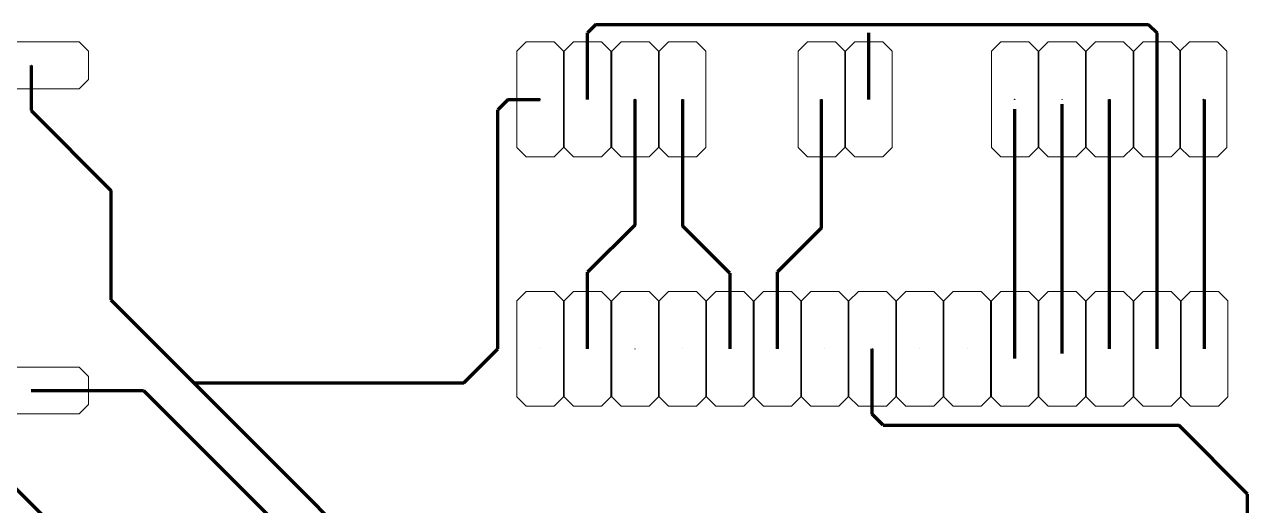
# Model space of a CAD drawing. Header units: millimetres. Extents: x -123 to 140, y -97 to 144.
# Drawn here: x -63.4 to 2, y -55 to -29.3 of the extents above; entities that cross this region are included whole.
import ezdxf

# ---------------------------------------------------------------- set-up
doc = ezdxf.new("R2010")
doc.units = ezdxf.units.MM
doc.header["$MEASUREMENT"] = 0
doc.layers.add('Layer 1', color=7, linetype='Continuous')

msp = doc.modelspace()

# ---------------------------------------------------------------- linework, layer by layer
at = {"layer": 'Layer 1', "color": 6, "lineweight": 120}
for points in [[(-32.8398, -29.2641), (-32.8398, -29.2641), (-33.291, -29.7153), (-33.291, -29.7153)], [(-32.8398, -29.2641), (-32.8398, -29.2641), (-3.2615, -29.2648), (-3.2615, -29.2648)], [(-3.2615, -29.2648), (-3.2615, -29.2648), (-2.811, -29.7153), (-2.811, -29.7153)], [(-33.291, -33.269), (-33.291, -33.269), (-33.291, -29.7153), (-33.291, -29.7153)], [(-18.2373, -33.269), (-18.2373, -33.269), (-18.2373, -29.7153), (-18.2373, -29.7153)], [(-2.811, -46.6089), (-2.811, -46.6089), (-2.811, -29.7153), (-2.811, -29.7153)], [(-63.0606, -31.4508), (-63.0606, -31.4508), (-63.0639, -33.8697), (-63.0639, -33.8697)], [(-37.5347, -33.269), (-37.5347, -33.269), (-38.0881, -33.8224), (-38.0881, -33.8224)], [(-37.5347, -33.269), (-37.5347, -33.269), (-35.831, -33.269), (-35.831, -33.269)], [(-30.751, -39.9839), (-30.751, -39.9839), (-30.751, -33.269), (-30.751, -33.269)], [(-28.2076, -33.269), (-28.2076, -33.269), (-28.2076, -40.0273), (-28.2076, -40.0273)], [(-20.7773, -40.1438), (-20.7773, -40.1438), (-20.7773, -33.269), (-20.7773, -33.269)], [(-5.351, -46.6089), (-5.351, -46.6089), (-5.351, -33.269), (-5.351, -33.269)], [(-0.271, -46.6089), (-0.271, -46.6089), (-0.271, -33.269), (-0.271, -33.269)], [(-63.0639, -33.8697), (-63.0639, -33.8697), (-58.7965, -38.1375), (-58.7965, -38.1375)], [(-38.0881, -46.6177), (-38.0881, -46.6177), (-38.0881, -33.8224), (-38.0881, -33.8224)], [(-10.431, -47.1333), (-10.431, -47.1333), (-10.431, -33.7934), (-10.431, -33.7934)], [(-7.891, -46.8711), (-7.891, -46.8711), (-7.891, -33.5312), (-7.891, -33.5312)], [(-58.7965, -38.1375), (-58.7965, -38.1375), (-58.7975, -43.9971), (-58.7975, -43.9971)], [(-30.751, -39.9839), (-30.751, -39.9839), (-33.2893, -42.5222), (-33.2893, -42.5222)], [(-25.6693, -42.5657), (-25.6693, -42.5657), (-28.2076, -40.0273), (-28.2076, -40.0273)], [(-20.7773, -40.1438), (-20.7773, -40.1438), (-23.131, -42.4975), (-23.131, -42.4975)], [(-33.2893, -46.6089), (-33.2893, -46.6089), (-33.2893, -42.5222), (-33.2893, -42.5222)], [(-23.131, -46.6089), (-23.131, -46.6089), (-23.131, -42.4975), (-23.131, -42.4975)], [(-75.3633, -42.619), (-75.3633, -42.619), (-39.2834, -78.6989), (-39.2834, -78.6989)], [(-25.6693, -42.5657), (-25.6693, -42.5657), (-25.6693, -46.6089), (-25.6693, -46.6089)], [(-58.7975, -43.9971), (-58.7975, -43.9971), (-36.5579, -66.2387), (-36.5579, -66.2387)], [(-39.906, -48.4357), (-39.906, -48.4357), (-38.0881, -46.6177), (-38.0881, -46.6177)], [(-18.051, -50.1188), (-18.051, -50.1188), (-18.051, -46.6089), (-18.051, -46.6089)], [(-54.3591, -48.4358), (-54.3591, -48.4358), (-39.906, -48.4357), (-39.906, -48.4357)], [(-72.4899, -48.8478), (-72.4899, -48.8478), (-60.2932, -61.0445), (-60.2932, -61.0445)], [(-63.0606, -48.8508), (-63.0606, -48.8508), (-57.0529, -48.8528), (-57.0529, -48.8528)], [(-57.0529, -48.8528), (-57.0529, -48.8528), (-38.0554, -67.8513), (-38.0554, -67.8513)], [(-17.4655, -50.7043), (-17.4655, -50.7043), (-18.051, -50.1188), (-18.051, -50.1188)], [(-17.4655, -50.7043), (-17.4655, -50.7043), (-1.6547, -50.7042), (-1.6547, -50.7042)], [(2.0307, -54.3896), (2.0307, -54.3896), (-1.6548, -50.7041), (-1.6548, -50.7041)], [(2.0307, -93.7027), (2.0307, -93.7027), (2.0307, -54.3896), (2.0307, -54.3896)]]:
    msp.add_open_spline(points, degree=3, dxfattribs=at)
at = {"layer": 'Layer 1', "lineweight": 9}
for points in [[(-60.4924, -32.7008), (-60.4924, -32.7008), (-65.6288, -32.7008), (-65.6288, -32.7008), (-65.6288, -32.7008), (-66.1288, -32.2008), (-66.1288, -32.2008), (-66.1288, -32.2008), (-66.1288, -30.7008), (-66.1288, -30.7008), (-66.1288, -30.7008), (-65.6288, -30.2008), (-65.6288, -30.2008), (-65.6288, -30.2008), (-60.4924, -30.2008), (-60.4924, -30.2008), (-60.4924, -30.2008), (-59.9924, -30.7008), (-59.9924, -30.7008), (-59.9924, -30.7008), (-59.9924, -32.2008), (-59.9924, -32.2008), (-59.9924, -32.2008), (-60.4924, -32.7008), (-60.4924, -32.7008)], [(-37.0793, -30.7008), (-37.0793, -30.7008), (-37.0793, -35.8372), (-37.0793, -35.8372), (-37.0793, -35.8372), (-36.5793, -36.3372), (-36.5793, -36.3372), (-36.5793, -36.3372), (-35.0793, -36.3372), (-35.0793, -36.3372), (-35.0793, -36.3372), (-34.5793, -35.8372), (-34.5793, -35.8372), (-34.5793, -35.8372), (-34.5793, -30.7008), (-34.5793, -30.7008), (-34.5793, -30.7008), (-35.0793, -30.2008), (-35.0793, -30.2008), (-35.0793, -30.2008), (-36.5793, -30.2008), (-36.5793, -30.2008), (-36.5793, -30.2008), (-37.0793, -30.7008), (-37.0793, -30.7008)], [(-34.5393, -30.7008), (-34.5393, -30.7008), (-34.5393, -35.8372), (-34.5393, -35.8372), (-34.5393, -35.8372), (-34.0393, -36.3372), (-34.0393, -36.3372), (-34.0393, -36.3372), (-32.5393, -36.3372), (-32.5393, -36.3372), (-32.5393, -36.3372), (-32.0393, -35.8372), (-32.0393, -35.8372), (-32.0393, -35.8372), (-32.0393, -30.7008), (-32.0393, -30.7008), (-32.0393, -30.7008), (-32.5393, -30.2008), (-32.5393, -30.2008), (-32.5393, -30.2008), (-34.0393, -30.2008), (-34.0393, -30.2008), (-34.0393, -30.2008), (-34.5393, -30.7008), (-34.5393, -30.7008)], [(-31.9993, -30.7008), (-31.9993, -30.7008), (-31.9993, -35.8372), (-31.9993, -35.8372), (-31.9993, -35.8372), (-31.4993, -36.3372), (-31.4993, -36.3372), (-31.4993, -36.3372), (-29.9993, -36.3372), (-29.9993, -36.3372), (-29.9993, -36.3372), (-29.4993, -35.8372), (-29.4993, -35.8372), (-29.4993, -35.8372), (-29.4993, -30.7008), (-29.4993, -30.7008), (-29.4993, -30.7008), (-29.9993, -30.2008), (-29.9993, -30.2008), (-29.9993, -30.2008), (-31.4993, -30.2008), (-31.4993, -30.2008), (-31.4993, -30.2008), (-31.9993, -30.7008), (-31.9993, -30.7008)], [(-29.4593, -30.7008), (-29.4593, -30.7008), (-29.4593, -35.8372), (-29.4593, -35.8372), (-29.4593, -35.8372), (-28.9593, -36.3372), (-28.9593, -36.3372), (-28.9593, -36.3372), (-27.4593, -36.3372), (-27.4593, -36.3372), (-27.4593, -36.3372), (-26.9593, -35.8372), (-26.9593, -35.8372), (-26.9593, -35.8372), (-26.9593, -30.7008), (-26.9593, -30.7008), (-26.9593, -30.7008), (-27.4593, -30.2008), (-27.4593, -30.2008), (-27.4593, -30.2008), (-28.9593, -30.2008), (-28.9593, -30.2008), (-28.9593, -30.2008), (-29.4593, -30.7008), (-29.4593, -30.7008)], [(-22.0256, -30.7008), (-22.0256, -30.7008), (-22.0256, -35.8372), (-22.0256, -35.8372), (-22.0256, -35.8372), (-21.5256, -36.3372), (-21.5256, -36.3372), (-21.5256, -36.3372), (-20.0256, -36.3372), (-20.0256, -36.3372), (-20.0256, -36.3372), (-19.5256, -35.8372), (-19.5256, -35.8372), (-19.5256, -35.8372), (-19.5256, -30.7008), (-19.5256, -30.7008), (-19.5256, -30.7008), (-20.0256, -30.2008), (-20.0256, -30.2008), (-20.0256, -30.2008), (-21.5256, -30.2008), (-21.5256, -30.2008), (-21.5256, -30.2008), (-22.0256, -30.7008), (-22.0256, -30.7008)], [(-19.4856, -30.7008), (-19.4856, -30.7008), (-19.4856, -35.8372), (-19.4856, -35.8372), (-19.4856, -35.8372), (-18.9856, -36.3372), (-18.9856, -36.3372), (-18.9856, -36.3372), (-17.4856, -36.3372), (-17.4856, -36.3372), (-17.4856, -36.3372), (-16.9856, -35.8372), (-16.9856, -35.8372), (-16.9856, -35.8372), (-16.9856, -30.7008), (-16.9856, -30.7008), (-16.9856, -30.7008), (-17.4856, -30.2008), (-17.4856, -30.2008), (-17.4856, -30.2008), (-18.9856, -30.2008), (-18.9856, -30.2008), (-18.9856, -30.2008), (-19.4856, -30.7008), (-19.4856, -30.7008)], [(-11.6793, -30.7008), (-11.6793, -30.7008), (-11.6793, -35.8372), (-11.6793, -35.8372), (-11.6793, -35.8372), (-11.1793, -36.3372), (-11.1793, -36.3372), (-11.1793, -36.3372), (-9.6793, -36.3372), (-9.6793, -36.3372), (-9.6793, -36.3372), (-9.1793, -35.8372), (-9.1793, -35.8372), (-9.1793, -35.8372), (-9.1793, -30.7008), (-9.1793, -30.7008), (-9.1793, -30.7008), (-9.6793, -30.2008), (-9.6793, -30.2008), (-9.6793, -30.2008), (-11.1793, -30.2008), (-11.1793, -30.2008), (-11.1793, -30.2008), (-11.6793, -30.7008), (-11.6793, -30.7008)], [(-9.1393, -30.7008), (-9.1393, -30.7008), (-9.1393, -35.8372), (-9.1393, -35.8372), (-9.1393, -35.8372), (-8.6393, -36.3372), (-8.6393, -36.3372), (-8.6393, -36.3372), (-7.1393, -36.3372), (-7.1393, -36.3372), (-7.1393, -36.3372), (-6.6393, -35.8372), (-6.6393, -35.8372), (-6.6393, -35.8372), (-6.6393, -30.7008), (-6.6393, -30.7008), (-6.6393, -30.7008), (-7.1393, -30.2008), (-7.1393, -30.2008), (-7.1393, -30.2008), (-8.6393, -30.2008), (-8.6393, -30.2008), (-8.6393, -30.2008), (-9.1393, -30.7008), (-9.1393, -30.7008)], [(-6.5993, -30.7008), (-6.5993, -30.7008), (-6.5993, -35.8372), (-6.5993, -35.8372), (-6.5993, -35.8372), (-6.0993, -36.3372), (-6.0993, -36.3372), (-6.0993, -36.3372), (-4.5993, -36.3372), (-4.5993, -36.3372), (-4.5993, -36.3372), (-4.0993, -35.8372), (-4.0993, -35.8372), (-4.0993, -35.8372), (-4.0993, -30.7008), (-4.0993, -30.7008), (-4.0993, -30.7008), (-4.5993, -30.2008), (-4.5993, -30.2008), (-4.5993, -30.2008), (-6.0993, -30.2008), (-6.0993, -30.2008), (-6.0993, -30.2008), (-6.5993, -30.7008), (-6.5993, -30.7008)], [(-4.0593, -30.7008), (-4.0593, -30.7008), (-4.0593, -35.8372), (-4.0593, -35.8372), (-4.0593, -35.8372), (-3.5593, -36.3372), (-3.5593, -36.3372), (-3.5593, -36.3372), (-2.0593, -36.3372), (-2.0593, -36.3372), (-2.0593, -36.3372), (-1.5593, -35.8372), (-1.5593, -35.8372), (-1.5593, -35.8372), (-1.5593, -30.7008), (-1.5593, -30.7008), (-1.5593, -30.7008), (-2.0593, -30.2008), (-2.0593, -30.2008), (-2.0593, -30.2008), (-3.5593, -30.2008), (-3.5593, -30.2008), (-3.5593, -30.2008), (-4.0593, -30.7008), (-4.0593, -30.7008)], [(-1.584, -30.7008), (-1.584, -30.7008), (-1.584, -35.8372), (-1.584, -35.8372), (-1.584, -35.8372), (-1.084, -36.3372), (-1.084, -36.3372), (-1.084, -36.3372), (0.416, -36.3372), (0.416, -36.3372), (0.416, -36.3372), (0.916, -35.8372), (0.916, -35.8372), (0.916, -35.8372), (0.916, -30.7008), (0.916, -30.7008), (0.916, -30.7008), (0.416, -30.2008), (0.416, -30.2008), (0.416, -30.2008), (-1.084, -30.2008), (-1.084, -30.2008), (-1.084, -30.2008), (-1.584, -30.7008), (-1.584, -30.7008)], [(-37.0793, -44.0407), (-37.0793, -44.0407), (-37.0793, -49.1771), (-37.0793, -49.1771), (-37.0793, -49.1771), (-36.5793, -49.6771), (-36.5793, -49.6771), (-36.5793, -49.6771), (-35.0793, -49.6771), (-35.0793, -49.6771), (-35.0793, -49.6771), (-34.5793, -49.1771), (-34.5793, -49.1771), (-34.5793, -49.1771), (-34.5793, -44.0407), (-34.5793, -44.0407), (-34.5793, -44.0407), (-35.0793, -43.5407), (-35.0793, -43.5407), (-35.0793, -43.5407), (-36.5793, -43.5407), (-36.5793, -43.5407), (-36.5793, -43.5407), (-37.0793, -44.0407), (-37.0793, -44.0407)], [(-34.5393, -44.0407), (-34.5393, -44.0407), (-34.5393, -49.1771), (-34.5393, -49.1771), (-34.5393, -49.1771), (-34.0393, -49.6771), (-34.0393, -49.6771), (-34.0393, -49.6771), (-32.5393, -49.6771), (-32.5393, -49.6771), (-32.5393, -49.6771), (-32.0393, -49.1771), (-32.0393, -49.1771), (-32.0393, -49.1771), (-32.0393, -44.0407), (-32.0393, -44.0407), (-32.0393, -44.0407), (-32.5393, -43.5407), (-32.5393, -43.5407), (-32.5393, -43.5407), (-34.0393, -43.5407), (-34.0393, -43.5407), (-34.0393, -43.5407), (-34.5393, -44.0407), (-34.5393, -44.0407)], [(-31.9993, -44.0407), (-31.9993, -44.0407), (-31.9993, -49.1771), (-31.9993, -49.1771), (-31.9993, -49.1771), (-31.4993, -49.6771), (-31.4993, -49.6771), (-31.4993, -49.6771), (-29.9993, -49.6771), (-29.9993, -49.6771), (-29.9993, -49.6771), (-29.4993, -49.1771), (-29.4993, -49.1771), (-29.4993, -49.1771), (-29.4993, -44.0407), (-29.4993, -44.0407), (-29.4993, -44.0407), (-29.9993, -43.5407), (-29.9993, -43.5407), (-29.9993, -43.5407), (-31.4993, -43.5407), (-31.4993, -43.5407), (-31.4993, -43.5407), (-31.9993, -44.0407), (-31.9993, -44.0407)], [(-29.4593, -44.0407), (-29.4593, -44.0407), (-29.4593, -49.1771), (-29.4593, -49.1771), (-29.4593, -49.1771), (-28.9593, -49.6771), (-28.9593, -49.6771), (-28.9593, -49.6771), (-27.4593, -49.6771), (-27.4593, -49.6771), (-27.4593, -49.6771), (-26.9593, -49.1771), (-26.9593, -49.1771), (-26.9593, -49.1771), (-26.9593, -44.0407), (-26.9593, -44.0407), (-26.9593, -44.0407), (-27.4593, -43.5407), (-27.4593, -43.5407), (-27.4593, -43.5407), (-28.9593, -43.5407), (-28.9593, -43.5407), (-28.9593, -43.5407), (-29.4593, -44.0407), (-29.4593, -44.0407)], [(-26.9193, -44.0407), (-26.9193, -44.0407), (-26.9193, -49.1771), (-26.9193, -49.1771), (-26.9193, -49.1771), (-26.4193, -49.6771), (-26.4193, -49.6771), (-26.4193, -49.6771), (-24.9193, -49.6771), (-24.9193, -49.6771), (-24.9193, -49.6771), (-24.4193, -49.1771), (-24.4193, -49.1771), (-24.4193, -49.1771), (-24.4193, -44.0407), (-24.4193, -44.0407), (-24.4193, -44.0407), (-24.9193, -43.5407), (-24.9193, -43.5407), (-24.9193, -43.5407), (-26.4193, -43.5407), (-26.4193, -43.5407), (-26.4193, -43.5407), (-26.9193, -44.0407), (-26.9193, -44.0407)], [(-24.3793, -44.0407), (-24.3793, -44.0407), (-24.3793, -49.1771), (-24.3793, -49.1771), (-24.3793, -49.1771), (-23.8793, -49.6771), (-23.8793, -49.6771), (-23.8793, -49.6771), (-22.3793, -49.6771), (-22.3793, -49.6771), (-22.3793, -49.6771), (-21.8793, -49.1771), (-21.8793, -49.1771), (-21.8793, -49.1771), (-21.8793, -44.0407), (-21.8793, -44.0407), (-21.8793, -44.0407), (-22.3793, -43.5407), (-22.3793, -43.5407), (-22.3793, -43.5407), (-23.8793, -43.5407), (-23.8793, -43.5407), (-23.8793, -43.5407), (-24.3793, -44.0407), (-24.3793, -44.0407)], [(-21.8393, -44.0407), (-21.8393, -44.0407), (-21.8393, -49.1771), (-21.8393, -49.1771), (-21.8393, -49.1771), (-21.3393, -49.6771), (-21.3393, -49.6771), (-21.3393, -49.6771), (-19.8393, -49.6771), (-19.8393, -49.6771), (-19.8393, -49.6771), (-19.3393, -49.1771), (-19.3393, -49.1771), (-19.3393, -49.1771), (-19.3393, -44.0407), (-19.3393, -44.0407), (-19.3393, -44.0407), (-19.8393, -43.5407), (-19.8393, -43.5407), (-19.8393, -43.5407), (-21.3393, -43.5407), (-21.3393, -43.5407), (-21.3393, -43.5407), (-21.8393, -44.0407), (-21.8393, -44.0407)], [(-19.2993, -44.0407), (-19.2993, -44.0407), (-19.2993, -49.1771), (-19.2993, -49.1771), (-19.2993, -49.1771), (-18.7993, -49.6771), (-18.7993, -49.6771), (-18.7993, -49.6771), (-17.2993, -49.6771), (-17.2993, -49.6771), (-17.2993, -49.6771), (-16.7993, -49.1771), (-16.7993, -49.1771), (-16.7993, -49.1771), (-16.7993, -44.0407), (-16.7993, -44.0407), (-16.7993, -44.0407), (-17.2993, -43.5407), (-17.2993, -43.5407), (-17.2993, -43.5407), (-18.7993, -43.5407), (-18.7993, -43.5407), (-18.7993, -43.5407), (-19.2993, -44.0407), (-19.2993, -44.0407)], [(-16.7593, -44.0407), (-16.7593, -44.0407), (-16.7593, -49.1771), (-16.7593, -49.1771), (-16.7593, -49.1771), (-16.2593, -49.6771), (-16.2593, -49.6771), (-16.2593, -49.6771), (-14.7593, -49.6771), (-14.7593, -49.6771), (-14.7593, -49.6771), (-14.2593, -49.1771), (-14.2593, -49.1771), (-14.2593, -49.1771), (-14.2593, -44.0407), (-14.2593, -44.0407), (-14.2593, -44.0407), (-14.7593, -43.5407), (-14.7593, -43.5407), (-14.7593, -43.5407), (-16.2593, -43.5407), (-16.2593, -43.5407), (-16.2593, -43.5407), (-16.7593, -44.0407), (-16.7593, -44.0407)], [(-14.2193, -44.0407), (-14.2193, -44.0407), (-14.2193, -49.1771), (-14.2193, -49.1771), (-14.2193, -49.1771), (-13.7193, -49.6771), (-13.7193, -49.6771), (-13.7193, -49.6771), (-12.2193, -49.6771), (-12.2193, -49.6771), (-12.2193, -49.6771), (-11.7193, -49.1771), (-11.7193, -49.1771), (-11.7193, -49.1771), (-11.7193, -44.0407), (-11.7193, -44.0407), (-11.7193, -44.0407), (-12.2193, -43.5407), (-12.2193, -43.5407), (-12.2193, -43.5407), (-13.7193, -43.5407), (-13.7193, -43.5407), (-13.7193, -43.5407), (-14.2193, -44.0407), (-14.2193, -44.0407)], [(-11.6793, -44.0407), (-11.6793, -44.0407), (-11.6793, -49.1771), (-11.6793, -49.1771), (-11.6793, -49.1771), (-11.1793, -49.6771), (-11.1793, -49.6771), (-11.1793, -49.6771), (-9.6793, -49.6771), (-9.6793, -49.6771), (-9.6793, -49.6771), (-9.1793, -49.1771), (-9.1793, -49.1771), (-9.1793, -49.1771), (-9.1793, -44.0407), (-9.1793, -44.0407), (-9.1793, -44.0407), (-9.6793, -43.5407), (-9.6793, -43.5407), (-9.6793, -43.5407), (-11.1793, -43.5407), (-11.1793, -43.5407), (-11.1793, -43.5407), (-11.6793, -44.0407), (-11.6793, -44.0407)], [(-9.1393, -44.0407), (-9.1393, -44.0407), (-9.1393, -49.1771), (-9.1393, -49.1771), (-9.1393, -49.1771), (-8.6393, -49.6771), (-8.6393, -49.6771), (-8.6393, -49.6771), (-7.1393, -49.6771), (-7.1393, -49.6771), (-7.1393, -49.6771), (-6.6393, -49.1771), (-6.6393, -49.1771), (-6.6393, -49.1771), (-6.6393, -44.0407), (-6.6393, -44.0407), (-6.6393, -44.0407), (-7.1393, -43.5407), (-7.1393, -43.5407), (-7.1393, -43.5407), (-8.6393, -43.5407), (-8.6393, -43.5407), (-8.6393, -43.5407), (-9.1393, -44.0407), (-9.1393, -44.0407)], [(-6.5993, -44.0407), (-6.5993, -44.0407), (-6.5993, -49.1771), (-6.5993, -49.1771), (-6.5993, -49.1771), (-6.0993, -49.6771), (-6.0993, -49.6771), (-6.0993, -49.6771), (-4.5993, -49.6771), (-4.5993, -49.6771), (-4.5993, -49.6771), (-4.0993, -49.1771), (-4.0993, -49.1771), (-4.0993, -49.1771), (-4.0993, -44.0407), (-4.0993, -44.0407), (-4.0993, -44.0407), (-4.5993, -43.5407), (-4.5993, -43.5407), (-4.5993, -43.5407), (-6.0993, -43.5407), (-6.0993, -43.5407), (-6.0993, -43.5407), (-6.5993, -44.0407), (-6.5993, -44.0407)], [(-4.0593, -44.0407), (-4.0593, -44.0407), (-4.0593, -49.1771), (-4.0593, -49.1771), (-4.0593, -49.1771), (-3.5593, -49.6771), (-3.5593, -49.6771), (-3.5593, -49.6771), (-2.0593, -49.6771), (-2.0593, -49.6771), (-2.0593, -49.6771), (-1.5593, -49.1771), (-1.5593, -49.1771), (-1.5593, -49.1771), (-1.5593, -44.0407), (-1.5593, -44.0407), (-1.5593, -44.0407), (-2.0593, -43.5407), (-2.0593, -43.5407), (-2.0593, -43.5407), (-3.5593, -43.5407), (-3.5593, -43.5407), (-3.5593, -43.5407), (-4.0593, -44.0407), (-4.0593, -44.0407)], [(-1.5193, -44.0407), (-1.5193, -44.0407), (-1.5193, -49.1771), (-1.5193, -49.1771), (-1.5193, -49.1771), (-1.0193, -49.6771), (-1.0193, -49.6771), (-1.0193, -49.6771), (0.4807, -49.6771), (0.4807, -49.6771), (0.4807, -49.6771), (0.9807, -49.1771), (0.9807, -49.1771), (0.9807, -49.1771), (0.9807, -44.0407), (0.9807, -44.0407), (0.9807, -44.0407), (0.4807, -43.5407), (0.4807, -43.5407), (0.4807, -43.5407), (-1.0193, -43.5407), (-1.0193, -43.5407), (-1.0193, -43.5407), (-1.5193, -44.0407), (-1.5193, -44.0407)], [(-60.4923, -50.099), (-60.4923, -50.099), (-65.6287, -50.099), (-65.6287, -50.099), (-65.6287, -50.099), (-66.1287, -49.599), (-66.1287, -49.599), (-66.1287, -49.599), (-66.1287, -48.099), (-66.1287, -48.099), (-66.1287, -48.099), (-65.6287, -47.599), (-65.6287, -47.599), (-65.6287, -47.599), (-60.4923, -47.599), (-60.4923, -47.599), (-60.4923, -47.599), (-59.9923, -48.099), (-59.9923, -48.099), (-59.9923, -48.099), (-59.9923, -49.599), (-59.9923, -49.599), (-59.9923, -49.599), (-60.4923, -50.099), (-60.4923, -50.099)]]:
    msp.add_open_spline(points, degree=3, knots=[0, 0, 0, 0, 0.125, 0.125, 0.125, 0.25, 0.25, 0.25, 0.375, 0.375, 0.375, 0.5, 0.5, 0.5, 0.625, 0.625, 0.625, 0.75, 0.75, 0.75, 0.875, 0.875, 0.875, 1, 1, 1, 1], dxfattribs=at)
at = {"layer": 'Layer 1', "color": 5}
for points in [[(-63.0589, -31.4508), (-63.0589, -31.4508), (-63.0589, -31.4543), (-63.0589, -31.4543), (-63.0589, -31.4543), (-63.0624, -31.4543), (-63.0624, -31.4543), (-63.0624, -31.4543), (-63.0624, -31.4508), (-63.0624, -31.4508), (-63.0624, -31.4508), (-63.0589, -31.4508), (-63.0589, -31.4508)], [(-35.8293, -33.2673), (-35.8293, -33.2673), (-35.8328, -33.2673), (-35.8328, -33.2673), (-35.8328, -33.2673), (-35.8328, -33.2708), (-35.8328, -33.2708), (-35.8328, -33.2708), (-35.8293, -33.2708), (-35.8293, -33.2708), (-35.8293, -33.2708), (-35.8293, -33.2673), (-35.8293, -33.2673)], [(-33.2893, -33.2673), (-33.2893, -33.2673), (-33.2928, -33.2673), (-33.2928, -33.2673), (-33.2928, -33.2673), (-33.2928, -33.2708), (-33.2928, -33.2708), (-33.2928, -33.2708), (-33.2893, -33.2708), (-33.2893, -33.2708), (-33.2893, -33.2708), (-33.2893, -33.2673), (-33.2893, -33.2673)], [(-30.7493, -33.2673), (-30.7493, -33.2673), (-30.7528, -33.2673), (-30.7528, -33.2673), (-30.7528, -33.2673), (-30.7528, -33.2708), (-30.7528, -33.2708), (-30.7528, -33.2708), (-30.7493, -33.2708), (-30.7493, -33.2708), (-30.7493, -33.2708), (-30.7493, -33.2673), (-30.7493, -33.2673)], [(-28.2093, -33.2673), (-28.2093, -33.2673), (-28.2128, -33.2673), (-28.2128, -33.2673), (-28.2128, -33.2673), (-28.2128, -33.2708), (-28.2128, -33.2708), (-28.2128, -33.2708), (-28.2093, -33.2708), (-28.2093, -33.2708), (-28.2093, -33.2708), (-28.2093, -33.2673), (-28.2093, -33.2673)], [(-20.7756, -33.2673), (-20.7756, -33.2673), (-20.7791, -33.2673), (-20.7791, -33.2673), (-20.7791, -33.2673), (-20.7791, -33.2708), (-20.7791, -33.2708), (-20.7791, -33.2708), (-20.7756, -33.2708), (-20.7756, -33.2708), (-20.7756, -33.2708), (-20.7756, -33.2673), (-20.7756, -33.2673)], [(-18.2356, -33.2673), (-18.2356, -33.2673), (-18.2391, -33.2673), (-18.2391, -33.2673), (-18.2391, -33.2673), (-18.2391, -33.2708), (-18.2391, -33.2708), (-18.2391, -33.2708), (-18.2356, -33.2708), (-18.2356, -33.2708), (-18.2356, -33.2708), (-18.2356, -33.2673), (-18.2356, -33.2673)], [(-10.4293, -33.2673), (-10.4293, -33.2673), (-10.4328, -33.2673), (-10.4328, -33.2673), (-10.4328, -33.2673), (-10.4328, -33.2708), (-10.4328, -33.2708), (-10.4328, -33.2708), (-10.4293, -33.2708), (-10.4293, -33.2708), (-10.4293, -33.2708), (-10.4293, -33.2673), (-10.4293, -33.2673)], [(-7.8893, -33.2673), (-7.8893, -33.2673), (-7.8928, -33.2673), (-7.8928, -33.2673), (-7.8928, -33.2673), (-7.8928, -33.2708), (-7.8928, -33.2708), (-7.8928, -33.2708), (-7.8893, -33.2708), (-7.8893, -33.2708), (-7.8893, -33.2708), (-7.8893, -33.2673), (-7.8893, -33.2673)], [(-5.3493, -33.2673), (-5.3493, -33.2673), (-5.3528, -33.2673), (-5.3528, -33.2673), (-5.3528, -33.2673), (-5.3528, -33.2708), (-5.3528, -33.2708), (-5.3528, -33.2708), (-5.3493, -33.2708), (-5.3493, -33.2708), (-5.3493, -33.2708), (-5.3493, -33.2673), (-5.3493, -33.2673)], [(-2.8093, -33.2673), (-2.8093, -33.2673), (-2.8128, -33.2673), (-2.8128, -33.2673), (-2.8128, -33.2673), (-2.8128, -33.2708), (-2.8128, -33.2708), (-2.8128, -33.2708), (-2.8093, -33.2708), (-2.8093, -33.2708), (-2.8093, -33.2708), (-2.8093, -33.2673), (-2.8093, -33.2673)], [(-0.334, -33.2673), (-0.334, -33.2673), (-0.3375, -33.2673), (-0.3375, -33.2673), (-0.3375, -33.2673), (-0.3375, -33.2708), (-0.3375, -33.2708), (-0.3375, -33.2708), (-0.334, -33.2708), (-0.334, -33.2708), (-0.334, -33.2708), (-0.334, -33.2673), (-0.334, -33.2673)], [(-35.8293, -46.6072), (-35.8293, -46.6072), (-35.8328, -46.6072), (-35.8328, -46.6072), (-35.8328, -46.6072), (-35.8328, -46.6107), (-35.8328, -46.6107), (-35.8328, -46.6107), (-35.8293, -46.6107), (-35.8293, -46.6107), (-35.8293, -46.6107), (-35.8293, -46.6072), (-35.8293, -46.6072)], [(-33.2893, -46.6072), (-33.2893, -46.6072), (-33.2928, -46.6072), (-33.2928, -46.6072), (-33.2928, -46.6072), (-33.2928, -46.6107), (-33.2928, -46.6107), (-33.2928, -46.6107), (-33.2893, -46.6107), (-33.2893, -46.6107), (-33.2893, -46.6107), (-33.2893, -46.6072), (-33.2893, -46.6072)], [(-30.7493, -46.6072), (-30.7493, -46.6072), (-30.7528, -46.6072), (-30.7528, -46.6072), (-30.7528, -46.6072), (-30.7528, -46.6107), (-30.7528, -46.6107), (-30.7528, -46.6107), (-30.7493, -46.6107), (-30.7493, -46.6107), (-30.7493, -46.6107), (-30.7493, -46.6072), (-30.7493, -46.6072)], [(-28.2093, -46.6072), (-28.2093, -46.6072), (-28.2128, -46.6072), (-28.2128, -46.6072), (-28.2128, -46.6072), (-28.2128, -46.6107), (-28.2128, -46.6107), (-28.2128, -46.6107), (-28.2093, -46.6107), (-28.2093, -46.6107), (-28.2093, -46.6107), (-28.2093, -46.6072), (-28.2093, -46.6072)], [(-25.6693, -46.6072), (-25.6693, -46.6072), (-25.6728, -46.6072), (-25.6728, -46.6072), (-25.6728, -46.6072), (-25.6728, -46.6107), (-25.6728, -46.6107), (-25.6728, -46.6107), (-25.6693, -46.6107), (-25.6693, -46.6107), (-25.6693, -46.6107), (-25.6693, -46.6072), (-25.6693, -46.6072)], [(-23.1293, -46.6072), (-23.1293, -46.6072), (-23.1328, -46.6072), (-23.1328, -46.6072), (-23.1328, -46.6072), (-23.1328, -46.6107), (-23.1328, -46.6107), (-23.1328, -46.6107), (-23.1293, -46.6107), (-23.1293, -46.6107), (-23.1293, -46.6107), (-23.1293, -46.6072), (-23.1293, -46.6072)], [(-20.5893, -46.6072), (-20.5893, -46.6072), (-20.5928, -46.6072), (-20.5928, -46.6072), (-20.5928, -46.6072), (-20.5928, -46.6107), (-20.5928, -46.6107), (-20.5928, -46.6107), (-20.5893, -46.6107), (-20.5893, -46.6107), (-20.5893, -46.6107), (-20.5893, -46.6072), (-20.5893, -46.6072)], [(-18.0493, -46.6072), (-18.0493, -46.6072), (-18.0528, -46.6072), (-18.0528, -46.6072), (-18.0528, -46.6072), (-18.0528, -46.6107), (-18.0528, -46.6107), (-18.0528, -46.6107), (-18.0493, -46.6107), (-18.0493, -46.6107), (-18.0493, -46.6107), (-18.0493, -46.6072), (-18.0493, -46.6072)], [(-15.5093, -46.6072), (-15.5093, -46.6072), (-15.5128, -46.6072), (-15.5128, -46.6072), (-15.5128, -46.6072), (-15.5128, -46.6107), (-15.5128, -46.6107), (-15.5128, -46.6107), (-15.5093, -46.6107), (-15.5093, -46.6107), (-15.5093, -46.6107), (-15.5093, -46.6072), (-15.5093, -46.6072)], [(-12.9693, -46.6072), (-12.9693, -46.6072), (-12.9728, -46.6072), (-12.9728, -46.6072), (-12.9728, -46.6072), (-12.9728, -46.6107), (-12.9728, -46.6107), (-12.9728, -46.6107), (-12.9693, -46.6107), (-12.9693, -46.6107), (-12.9693, -46.6107), (-12.9693, -46.6072), (-12.9693, -46.6072)], [(-10.4293, -46.6072), (-10.4293, -46.6072), (-10.4328, -46.6072), (-10.4328, -46.6072), (-10.4328, -46.6072), (-10.4328, -46.6107), (-10.4328, -46.6107), (-10.4328, -46.6107), (-10.4293, -46.6107), (-10.4293, -46.6107), (-10.4293, -46.6107), (-10.4293, -46.6072), (-10.4293, -46.6072)], [(-7.8893, -46.6072), (-7.8893, -46.6072), (-7.8928, -46.6072), (-7.8928, -46.6072), (-7.8928, -46.6072), (-7.8928, -46.6107), (-7.8928, -46.6107), (-7.8928, -46.6107), (-7.8893, -46.6107), (-7.8893, -46.6107), (-7.8893, -46.6107), (-7.8893, -46.6072), (-7.8893, -46.6072)], [(-5.3493, -46.6072), (-5.3493, -46.6072), (-5.3528, -46.6072), (-5.3528, -46.6072), (-5.3528, -46.6072), (-5.3528, -46.6107), (-5.3528, -46.6107), (-5.3528, -46.6107), (-5.3493, -46.6107), (-5.3493, -46.6107), (-5.3493, -46.6107), (-5.3493, -46.6072), (-5.3493, -46.6072)], [(-2.8093, -46.6072), (-2.8093, -46.6072), (-2.8128, -46.6072), (-2.8128, -46.6072), (-2.8128, -46.6072), (-2.8128, -46.6107), (-2.8128, -46.6107), (-2.8128, -46.6107), (-2.8093, -46.6107), (-2.8093, -46.6107), (-2.8093, -46.6107), (-2.8093, -46.6072), (-2.8093, -46.6072)], [(-0.2693, -46.6072), (-0.2693, -46.6072), (-0.2728, -46.6072), (-0.2728, -46.6072), (-0.2728, -46.6072), (-0.2728, -46.6107), (-0.2728, -46.6107), (-0.2728, -46.6107), (-0.2693, -46.6107), (-0.2693, -46.6107), (-0.2693, -46.6107), (-0.2693, -46.6072), (-0.2693, -46.6072)], [(-63.0588, -48.849), (-63.0588, -48.849), (-63.0588, -48.8525), (-63.0588, -48.8525), (-63.0588, -48.8525), (-63.0623, -48.8525), (-63.0623, -48.8525), (-63.0623, -48.8525), (-63.0623, -48.849), (-63.0623, -48.849), (-63.0623, -48.849), (-63.0588, -48.849), (-63.0588, -48.849)]]:
    msp.add_open_spline(points, degree=3, knots=[0, 0, 0, 0, 0.25, 0.25, 0.25, 0.5, 0.5, 0.5, 0.75, 0.75, 0.75, 1, 1, 1, 1], dxfattribs=at)
at = {"layer": 'Layer 1', "color": 5, "lineweight": 9}
for points in [[(-63.0589, -31.4508), (-63.0589, -31.4508), (-63.0589, -31.4543), (-63.0589, -31.4543), (-63.0589, -31.4543), (-63.0624, -31.4543), (-63.0624, -31.4543), (-63.0624, -31.4543), (-63.0624, -31.4508), (-63.0624, -31.4508), (-63.0624, -31.4508), (-63.0589, -31.4508), (-63.0589, -31.4508)], [(-35.8293, -33.2673), (-35.8293, -33.2673), (-35.8328, -33.2673), (-35.8328, -33.2673), (-35.8328, -33.2673), (-35.8328, -33.2708), (-35.8328, -33.2708), (-35.8328, -33.2708), (-35.8293, -33.2708), (-35.8293, -33.2708), (-35.8293, -33.2708), (-35.8293, -33.2673), (-35.8293, -33.2673)], [(-33.2893, -33.2673), (-33.2893, -33.2673), (-33.2928, -33.2673), (-33.2928, -33.2673), (-33.2928, -33.2673), (-33.2928, -33.2708), (-33.2928, -33.2708), (-33.2928, -33.2708), (-33.2893, -33.2708), (-33.2893, -33.2708), (-33.2893, -33.2708), (-33.2893, -33.2673), (-33.2893, -33.2673)], [(-30.7493, -33.2673), (-30.7493, -33.2673), (-30.7528, -33.2673), (-30.7528, -33.2673), (-30.7528, -33.2673), (-30.7528, -33.2708), (-30.7528, -33.2708), (-30.7528, -33.2708), (-30.7493, -33.2708), (-30.7493, -33.2708), (-30.7493, -33.2708), (-30.7493, -33.2673), (-30.7493, -33.2673)], [(-28.2093, -33.2673), (-28.2093, -33.2673), (-28.2128, -33.2673), (-28.2128, -33.2673), (-28.2128, -33.2673), (-28.2128, -33.2708), (-28.2128, -33.2708), (-28.2128, -33.2708), (-28.2093, -33.2708), (-28.2093, -33.2708), (-28.2093, -33.2708), (-28.2093, -33.2673), (-28.2093, -33.2673)], [(-20.7756, -33.2673), (-20.7756, -33.2673), (-20.7791, -33.2673), (-20.7791, -33.2673), (-20.7791, -33.2673), (-20.7791, -33.2708), (-20.7791, -33.2708), (-20.7791, -33.2708), (-20.7756, -33.2708), (-20.7756, -33.2708), (-20.7756, -33.2708), (-20.7756, -33.2673), (-20.7756, -33.2673)], [(-18.2356, -33.2673), (-18.2356, -33.2673), (-18.2391, -33.2673), (-18.2391, -33.2673), (-18.2391, -33.2673), (-18.2391, -33.2708), (-18.2391, -33.2708), (-18.2391, -33.2708), (-18.2356, -33.2708), (-18.2356, -33.2708), (-18.2356, -33.2708), (-18.2356, -33.2673), (-18.2356, -33.2673)], [(-10.4293, -33.2673), (-10.4293, -33.2673), (-10.4328, -33.2673), (-10.4328, -33.2673), (-10.4328, -33.2673), (-10.4328, -33.2708), (-10.4328, -33.2708), (-10.4328, -33.2708), (-10.4293, -33.2708), (-10.4293, -33.2708), (-10.4293, -33.2708), (-10.4293, -33.2673), (-10.4293, -33.2673)], [(-7.8893, -33.2673), (-7.8893, -33.2673), (-7.8928, -33.2673), (-7.8928, -33.2673), (-7.8928, -33.2673), (-7.8928, -33.2708), (-7.8928, -33.2708), (-7.8928, -33.2708), (-7.8893, -33.2708), (-7.8893, -33.2708), (-7.8893, -33.2708), (-7.8893, -33.2673), (-7.8893, -33.2673)], [(-5.3493, -33.2673), (-5.3493, -33.2673), (-5.3528, -33.2673), (-5.3528, -33.2673), (-5.3528, -33.2673), (-5.3528, -33.2708), (-5.3528, -33.2708), (-5.3528, -33.2708), (-5.3493, -33.2708), (-5.3493, -33.2708), (-5.3493, -33.2708), (-5.3493, -33.2673), (-5.3493, -33.2673)], [(-2.8093, -33.2673), (-2.8093, -33.2673), (-2.8128, -33.2673), (-2.8128, -33.2673), (-2.8128, -33.2673), (-2.8128, -33.2708), (-2.8128, -33.2708), (-2.8128, -33.2708), (-2.8093, -33.2708), (-2.8093, -33.2708), (-2.8093, -33.2708), (-2.8093, -33.2673), (-2.8093, -33.2673)], [(-0.334, -33.2673), (-0.334, -33.2673), (-0.3375, -33.2673), (-0.3375, -33.2673), (-0.3375, -33.2673), (-0.3375, -33.2708), (-0.3375, -33.2708), (-0.3375, -33.2708), (-0.334, -33.2708), (-0.334, -33.2708), (-0.334, -33.2708), (-0.334, -33.2673), (-0.334, -33.2673)], [(-35.8293, -46.6072), (-35.8293, -46.6072), (-35.8328, -46.6072), (-35.8328, -46.6072), (-35.8328, -46.6072), (-35.8328, -46.6107), (-35.8328, -46.6107), (-35.8328, -46.6107), (-35.8293, -46.6107), (-35.8293, -46.6107), (-35.8293, -46.6107), (-35.8293, -46.6072), (-35.8293, -46.6072)], [(-33.2893, -46.6072), (-33.2893, -46.6072), (-33.2928, -46.6072), (-33.2928, -46.6072), (-33.2928, -46.6072), (-33.2928, -46.6107), (-33.2928, -46.6107), (-33.2928, -46.6107), (-33.2893, -46.6107), (-33.2893, -46.6107), (-33.2893, -46.6107), (-33.2893, -46.6072), (-33.2893, -46.6072)], [(-30.7493, -46.6072), (-30.7493, -46.6072), (-30.7528, -46.6072), (-30.7528, -46.6072), (-30.7528, -46.6072), (-30.7528, -46.6107), (-30.7528, -46.6107), (-30.7528, -46.6107), (-30.7493, -46.6107), (-30.7493, -46.6107), (-30.7493, -46.6107), (-30.7493, -46.6072), (-30.7493, -46.6072)], [(-28.2093, -46.6072), (-28.2093, -46.6072), (-28.2128, -46.6072), (-28.2128, -46.6072), (-28.2128, -46.6072), (-28.2128, -46.6107), (-28.2128, -46.6107), (-28.2128, -46.6107), (-28.2093, -46.6107), (-28.2093, -46.6107), (-28.2093, -46.6107), (-28.2093, -46.6072), (-28.2093, -46.6072)], [(-25.6693, -46.6072), (-25.6693, -46.6072), (-25.6728, -46.6072), (-25.6728, -46.6072), (-25.6728, -46.6072), (-25.6728, -46.6107), (-25.6728, -46.6107), (-25.6728, -46.6107), (-25.6693, -46.6107), (-25.6693, -46.6107), (-25.6693, -46.6107), (-25.6693, -46.6072), (-25.6693, -46.6072)], [(-23.1293, -46.6072), (-23.1293, -46.6072), (-23.1328, -46.6072), (-23.1328, -46.6072), (-23.1328, -46.6072), (-23.1328, -46.6107), (-23.1328, -46.6107), (-23.1328, -46.6107), (-23.1293, -46.6107), (-23.1293, -46.6107), (-23.1293, -46.6107), (-23.1293, -46.6072), (-23.1293, -46.6072)], [(-20.5893, -46.6072), (-20.5893, -46.6072), (-20.5928, -46.6072), (-20.5928, -46.6072), (-20.5928, -46.6072), (-20.5928, -46.6107), (-20.5928, -46.6107), (-20.5928, -46.6107), (-20.5893, -46.6107), (-20.5893, -46.6107), (-20.5893, -46.6107), (-20.5893, -46.6072), (-20.5893, -46.6072)], [(-18.0493, -46.6072), (-18.0493, -46.6072), (-18.0528, -46.6072), (-18.0528, -46.6072), (-18.0528, -46.6072), (-18.0528, -46.6107), (-18.0528, -46.6107), (-18.0528, -46.6107), (-18.0493, -46.6107), (-18.0493, -46.6107), (-18.0493, -46.6107), (-18.0493, -46.6072), (-18.0493, -46.6072)], [(-15.5093, -46.6072), (-15.5093, -46.6072), (-15.5128, -46.6072), (-15.5128, -46.6072), (-15.5128, -46.6072), (-15.5128, -46.6107), (-15.5128, -46.6107), (-15.5128, -46.6107), (-15.5093, -46.6107), (-15.5093, -46.6107), (-15.5093, -46.6107), (-15.5093, -46.6072), (-15.5093, -46.6072)], [(-12.9693, -46.6072), (-12.9693, -46.6072), (-12.9728, -46.6072), (-12.9728, -46.6072), (-12.9728, -46.6072), (-12.9728, -46.6107), (-12.9728, -46.6107), (-12.9728, -46.6107), (-12.9693, -46.6107), (-12.9693, -46.6107), (-12.9693, -46.6107), (-12.9693, -46.6072), (-12.9693, -46.6072)], [(-10.4293, -46.6072), (-10.4293, -46.6072), (-10.4328, -46.6072), (-10.4328, -46.6072), (-10.4328, -46.6072), (-10.4328, -46.6107), (-10.4328, -46.6107), (-10.4328, -46.6107), (-10.4293, -46.6107), (-10.4293, -46.6107), (-10.4293, -46.6107), (-10.4293, -46.6072), (-10.4293, -46.6072)], [(-7.8893, -46.6072), (-7.8893, -46.6072), (-7.8928, -46.6072), (-7.8928, -46.6072), (-7.8928, -46.6072), (-7.8928, -46.6107), (-7.8928, -46.6107), (-7.8928, -46.6107), (-7.8893, -46.6107), (-7.8893, -46.6107), (-7.8893, -46.6107), (-7.8893, -46.6072), (-7.8893, -46.6072)], [(-5.3493, -46.6072), (-5.3493, -46.6072), (-5.3528, -46.6072), (-5.3528, -46.6072), (-5.3528, -46.6072), (-5.3528, -46.6107), (-5.3528, -46.6107), (-5.3528, -46.6107), (-5.3493, -46.6107), (-5.3493, -46.6107), (-5.3493, -46.6107), (-5.3493, -46.6072), (-5.3493, -46.6072)], [(-2.8093, -46.6072), (-2.8093, -46.6072), (-2.8128, -46.6072), (-2.8128, -46.6072), (-2.8128, -46.6072), (-2.8128, -46.6107), (-2.8128, -46.6107), (-2.8128, -46.6107), (-2.8093, -46.6107), (-2.8093, -46.6107), (-2.8093, -46.6107), (-2.8093, -46.6072), (-2.8093, -46.6072)], [(-0.2693, -46.6072), (-0.2693, -46.6072), (-0.2728, -46.6072), (-0.2728, -46.6072), (-0.2728, -46.6072), (-0.2728, -46.6107), (-0.2728, -46.6107), (-0.2728, -46.6107), (-0.2693, -46.6107), (-0.2693, -46.6107), (-0.2693, -46.6107), (-0.2693, -46.6072), (-0.2693, -46.6072)], [(-63.0588, -48.849), (-63.0588, -48.849), (-63.0588, -48.8525), (-63.0588, -48.8525), (-63.0588, -48.8525), (-63.0623, -48.8525), (-63.0623, -48.8525), (-63.0623, -48.8525), (-63.0623, -48.849), (-63.0623, -48.849), (-63.0623, -48.849), (-63.0588, -48.849), (-63.0588, -48.849)]]:
    msp.add_open_spline(points, degree=3, knots=[0, 0, 0, 0, 0.25, 0.25, 0.25, 0.5, 0.5, 0.5, 0.75, 0.75, 0.75, 1, 1, 1, 1], dxfattribs=at)

doc.saveas('drawing.dxf')
